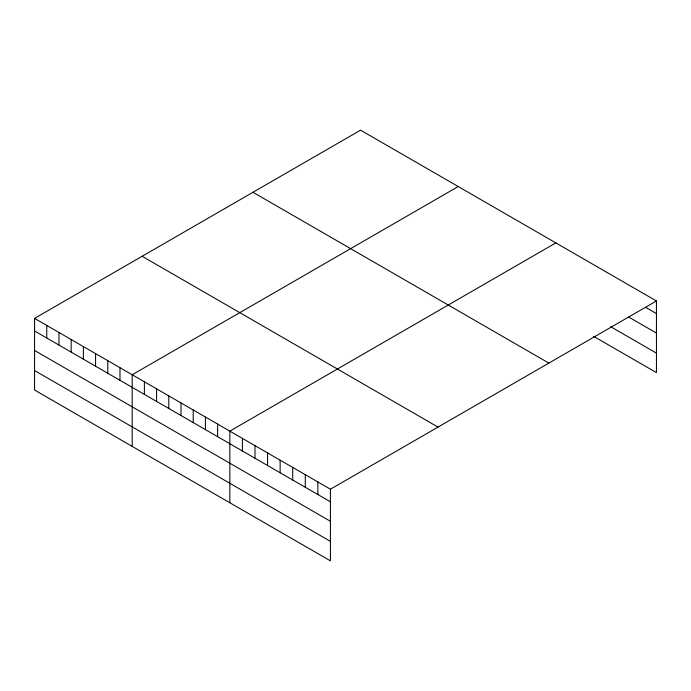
<?xml version="1.0" encoding="UTF-8"?>
<svg xmlns="http://www.w3.org/2000/svg" width="691" height="691" viewBox="0 0 691 691"><rect width="100%" height="100%" fill="white"/><g stroke="black" fill="none" stroke-linecap="round" stroke-linejoin="round"><path stroke-width="1.04" d="M656.45 300.982L330.428 489.211L330.428 560.842L34.55 390.018L34.55 318.387L360.572 130.158L656.45 300.982L656.45 372.613L593.578 336.318M458.211 186.535L132.188 374.755L132.188 446.386M555.849 242.904L229.835 431.132L229.835 502.763M645.67 307.348L656.45 313.576M628.603 316.979L656.45 333.053M610.645 326.688L656.45 353.127M252.984 192.271L548.861 363.103M142.139 256.275L438.016 427.098M34.55 318.387L330.428 489.211M34.55 330.972L330.428 501.796M34.55 350.458L330.428 521.282M34.55 370.531L330.428 541.355M317.86 481.947L317.86 494.54M305.284 474.691L305.284 487.276M292.708 467.427L292.708 480.02M280.131 460.171L280.131 472.756M267.555 452.907L267.555 465.501M254.979 445.652L254.979 458.237M242.403 438.388L242.403 450.981M217.63 424.084L217.63 436.669M205.426 417.036L205.426 429.621M193.212 409.988L193.212 422.581M181.007 402.948L181.007 415.533M168.803 395.9L168.803 408.485M156.598 388.852L156.598 401.436M144.393 381.803L144.393 394.388M119.984 367.707L119.984 380.3M107.779 360.667L107.779 373.252M95.574 353.619L95.574 366.204M83.369 346.571L83.369 359.156M71.164 339.523L71.164 352.108M58.96 332.475L58.96 345.068M46.755 325.435L46.755 338.02"/></g></svg>
